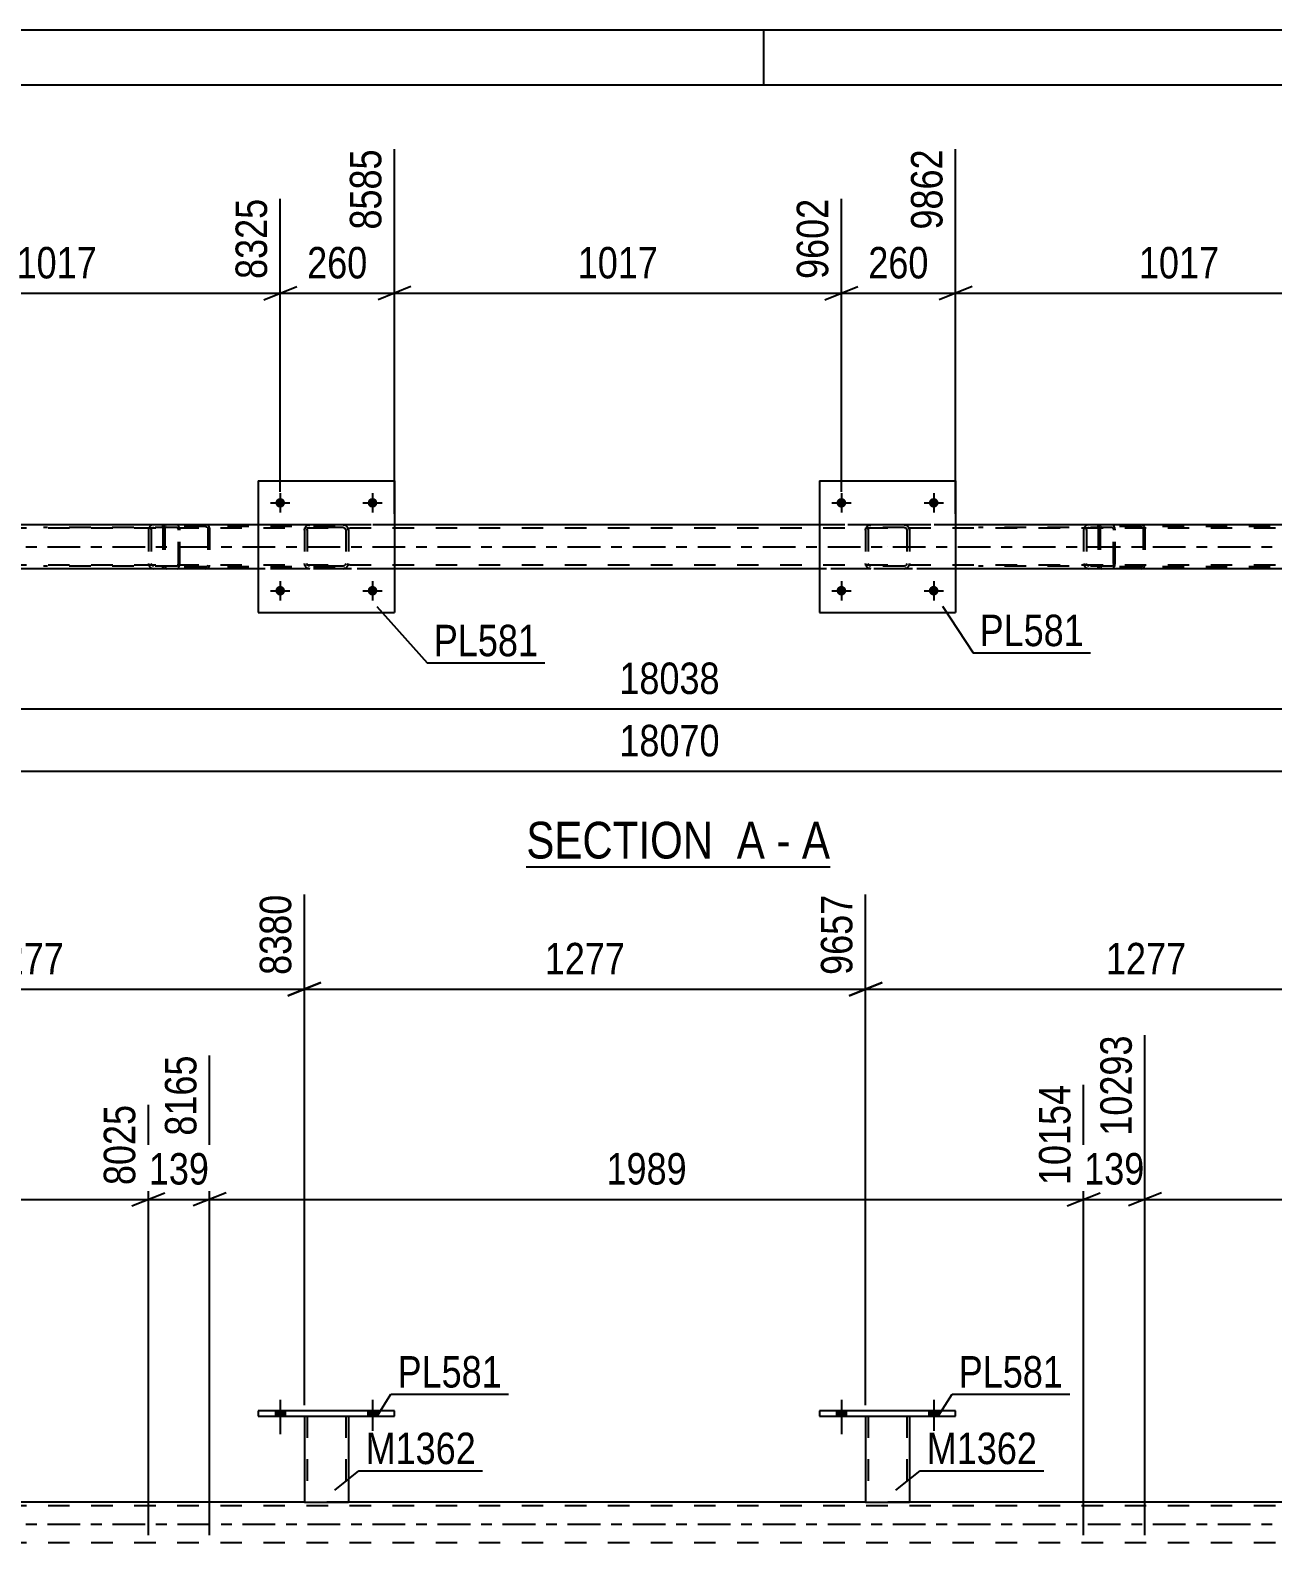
# Model space of a CAD drawing. Header units: millimetres. Extents: x 0 to 841, y 0 to 594.
# Drawn here: x 354.2 to 467.3, y 456.3 to 594 of the extents above; entities that cross this region are included whole.
import ezdxf

# ---------------------------------------------------------------- set-up
doc = ezdxf.new("R2010")
doc.units = ezdxf.units.MM
doc.linetypes.add('DXK_LINE_DOT2', pattern=[3.9198, 1.9599, -1.9599])
doc.linetypes.add('DXK_LINE_DOT3', pattern=[5.9187, 2.979, -0.9799, 0.9799, -0.9799])
doc.styles.add('Arial Narrow', font='ARIALN.TTF', dxfattribs={"height": 0.2})

# ---------------------------------------------------------------- blocks, each defined once
blk = doc.blocks.new('Unknown-814748613-1133')
at = {"color": 5, "linetype": 'Continuous'}
for p, q in [((841, 594), (0, 594)), ((421, 589), (421, 594)), ((836, 589), (5, 589))]:
    blk.add_line(p, q, dxfattribs=at)
blk = doc.blocks.new('Unknown-814748613-11 - 4824')
at = {"color": 6, "linetype": 'Continuous'}
blk.add_line((399.39, 517.82), (427.04, 517.82), dxfattribs=at)
at = {"color": 0, "linetype": 'Continuous'}
for points in [[(417.5, 518.57), (417.5, 522.07), (399.39, 522.07), (399.39, 518.57)], [(421.11, 518.57), (421.11, 522.07), (418.55, 522.07), (418.55, 518.57)], [(423.43, 518.57), (423.43, 522.07), (422.16, 522.07), (422.16, 518.57)], [(427.04, 518.57), (427.04, 522.07), (424.48, 522.07), (424.48, 518.57)]]:
    blk.add_wipeout(points, dxfattribs=at)
at = {"color": 7, "linetype": 'Continuous', "style": 'Arial Narrow'}
for s, p in [('SECTION ', (399.39, 518.57)), ('A', (418.55, 518.57)), ('A', (424.48, 518.57)), ('-', (422.16, 518.57))]:
    blk.add_text(s, height=3.34, dxfattribs=at).set_placement(p)
blk = doc.blocks.new('Part-814748613-4901 - 4824')
at = {"color": 7, "linetype": 'DXK_LINE_DOT2'}
for p, q in [((430.27, 548.48), (430.3, 548.67)), ((430.3, 548.67), (430.27, 548.48)), ((430.27, 548.48), (430.27, 545.44)), ((430.51, 548.48), (430.53, 548.57)), ((430.51, 548.48), (430.51, 545.44)), ((430.53, 548.57), (430.58, 548.65)), ((430.56, 548.93), (430.75, 548.96)), ((430.75, 548.96), (430.56, 548.93)), ((430.58, 548.65), (430.65, 548.7)), ((430.65, 548.7), (430.75, 548.72)), ((433.79, 548.96), (430.75, 548.96)), ((433.79, 548.72), (430.75, 548.72)), ((433.79, 548.96), (433.97, 548.93)), ((433.97, 548.93), (433.79, 548.96)), ((433.79, 548.72), (433.88, 548.7)), ((433.88, 548.7), (433.96, 548.65)), ((433.96, 548.65), (434.01, 548.57)), ((434.01, 548.57), (434.03, 548.48)), ((434.03, 548.48), (434.03, 545.44)), ((434.23, 548.67), (434.27, 548.48)), ((434.27, 548.48), (434.23, 548.67)), ((434.27, 548.48), (434.27, 545.44)), ((430.3, 545.26), (430.27, 545.44)), ((430.27, 545.44), (430.3, 545.26)), ((430.53, 545.35), (430.51, 545.44)), ((430.58, 545.27), (430.53, 545.35)), ((430.75, 544.96), (430.56, 545)), ((430.56, 545), (430.75, 544.96)), ((430.65, 545.22), (430.58, 545.27)), ((430.75, 545.2), (430.65, 545.22)), ((433.79, 545.2), (430.75, 545.2)), ((433.79, 544.96), (430.75, 544.96)), ((433.88, 545.22), (433.79, 545.2)), ((433.97, 545), (433.79, 544.96)), ((433.79, 544.96), (433.97, 545)), ((433.96, 545.27), (433.88, 545.22)), ((434.01, 545.35), (433.96, 545.27)), ((434.03, 545.44), (434.01, 545.35)), ((434.27, 545.44), (434.23, 545.26)), ((434.23, 545.26), (434.27, 545.44))]:
    blk.add_line(p, q, dxfattribs=at)
at = {"color": 7, "linetype": 'DXK_LINE_DOT3'}
blk.add_line((432.27, 546.96), (432.27, 546.96), dxfattribs=at)
at = {"color": 7, "linetype": 'DXK_LINE_DOT2'}
for centre, start, end in [((430.75, 548.48), 112.5, 157.5), ((430.75, 548.48), 112.5, 157.5), ((433.79, 548.48), 22.5, 67.5), ((433.79, 548.48), 22.5, 67.5), ((430.75, 545.44), 202.5, 247.5), ((430.75, 545.44), 202.5, 247.5), ((433.79, 545.44), 292.5, 337.5), ((433.79, 545.44), 292.5, 337.5)]:
    blk.add_arc(centre, 0.48, start, end, dxfattribs=at)
blk = doc.blocks.new('Part-814748613-4900 - 4824')
at = {"color": 2, "linetype": 'Continuous'}
for p, q in [((426.07, 552.96), (426.07, 540.96)), ((426.07, 552.96), (438.47, 552.96)), ((438.47, 552.96), (438.47, 540.96)), ((426.07, 540.96), (438.47, 540.96))]:
    blk.add_line(p, q, dxfattribs=at)
blk = doc.blocks.new('Part-814748613-4894 - 4824')
at = {"color": 2, "linetype": 'Continuous'}
for p, q in [((374.99, 552.96), (374.99, 540.96)), ((374.99, 552.96), (387.39, 552.96)), ((387.39, 552.96), (387.39, 540.96)), ((374.99, 540.96), (387.39, 540.96))]:
    blk.add_line(p, q, dxfattribs=at)
blk = doc.blocks.new('Bolt-814748613-4838 - 4824')
at = {"linetype": 'Continuous'}
for points in [[(377.43, 550.96, -1), (376.55, 550.96, -1)], [(385.83, 550.96, -1), (384.95, 550.96, -1)]]:
    blk.add_hatch(color=1, dxfattribs=at).paths.add_polyline_path(points)
at = {"color": 1, "linetype": 'Continuous'}
for p, q in [((376.99, 551.84), (376.99, 550.08)), ((385.39, 551.84), (385.39, 550.08)), ((376.11, 550.96), (377.87, 550.96)), ((384.51, 550.96), (386.27, 550.96))]:
    blk.add_line(p, q, dxfattribs=at)
blk = doc.blocks.new('Bolt-814748613-4839 - 4824')
at = {"linetype": 'Continuous'}
for points in [[(377.43, 542.96, -1), (376.55, 542.96, -1)], [(385.83, 542.96, -1), (384.95, 542.96, -1)]]:
    blk.add_hatch(color=1, dxfattribs=at).paths.add_polyline_path(points)
at = {"color": 1, "linetype": 'Continuous'}
for p, q in [((376.11, 542.96), (377.87, 542.96)), ((376.99, 543.84), (376.99, 542.08)), ((384.51, 542.96), (386.27, 542.96)), ((385.39, 543.84), (385.39, 542.08))]:
    blk.add_line(p, q, dxfattribs=at)
blk = doc.blocks.new('Bolt-814748613-4840 - 4824')
at = {"linetype": 'Continuous'}
for points in [[(428.51, 550.96, -1), (427.63, 550.96, -1)], [(436.91, 550.96, -1), (436.03, 550.96, -1)]]:
    blk.add_hatch(color=1, dxfattribs=at).paths.add_polyline_path(points)
at = {"color": 1, "linetype": 'Continuous'}
for p, q in [((428.07, 551.84), (428.07, 550.08)), ((436.47, 551.84), (436.47, 550.08)), ((427.19, 550.96), (428.95, 550.96)), ((435.59, 550.96), (437.35, 550.96))]:
    blk.add_line(p, q, dxfattribs=at)
blk = doc.blocks.new('Part-814748613-4962 - 4824')
at = {"color": 7, "linetype": 'DXK_LINE_DOT2'}
for p, q in [((452.72, 548.96), (440.56, 548.96)), ((452.72, 548.72), (440.56, 548.72)), ((450.14, 548.57), (450.12, 548.48)), ((450.12, 548.48), (450.12, 545.44)), ((450.16, 548.67), (450.14, 548.57)), ((450.37, 548.48), (450.39, 548.57)), ((450.37, 548.48), (450.37, 545.44)), ((450.39, 548.57), (450.45, 548.65)), ((450.63, 548.96), (450.43, 548.93)), ((450.45, 548.65), (450.53, 548.7)), ((450.53, 548.7), (450.63, 548.72)), ((451.44, 548.72), (451.44, 548.96)), ((452.82, 548.93), (452.72, 548.96)), ((452.72, 548.72), (452.77, 548.7)), ((452.77, 548.7), (452.81, 548.65)), ((452.81, 548.65), (452.84, 548.57)), ((452.91, 548.82), (452.82, 548.93)), ((452.84, 548.57), (452.85, 548.48)), ((452.85, 545.44), (452.85, 548.48)), ((452.97, 548.67), (452.91, 548.82)), ((452.99, 548.48), (452.97, 548.67)), ((452.99, 545.44), (452.99, 548.48)), ((452.72, 545.2), (440.56, 545.2)), ((452.72, 544.96), (440.56, 544.96)), ((450.12, 545.44), (450.14, 545.36)), ((450.14, 545.36), (450.16, 545.26)), ((450.39, 545.35), (450.37, 545.44)), ((450.45, 545.27), (450.39, 545.35)), ((450.43, 545), (450.63, 544.96)), ((450.53, 545.22), (450.45, 545.27)), ((450.63, 545.2), (450.53, 545.22)), ((451.44, 544.96), (451.44, 545.2)), ((452.77, 545.22), (452.72, 545.2)), ((452.72, 544.96), (452.82, 545)), ((452.81, 545.27), (452.77, 545.22)), ((452.84, 545.35), (452.81, 545.27)), ((452.82, 545), (452.91, 545.1)), ((452.85, 545.44), (452.84, 545.35)), ((452.91, 545.1), (452.97, 545.26)), ((452.97, 545.26), (452.99, 545.44))]:
    blk.add_line(p, q, dxfattribs=at)
for centre, start, end in [((450.61, 548.47), 111.1941, 156.1506), ((450.61, 545.46), 203.8494, 248.8059)]:
    blk.add_arc(centre, 0.492, start, end, dxfattribs=at)
blk = doc.blocks.new('Bolt-814748613-4841 - 4824')
at = {"linetype": 'Continuous'}
for points in [[(428.51, 542.96, -1), (427.63, 542.96, -1)], [(436.91, 542.96, -1), (436.03, 542.96, -1)]]:
    blk.add_hatch(color=1, dxfattribs=at).paths.add_polyline_path(points)
at = {"color": 1, "linetype": 'Continuous'}
for p, q in [((427.19, 542.96), (428.95, 542.96)), ((428.07, 543.84), (428.07, 542.08)), ((435.59, 542.96), (437.35, 542.96)), ((436.47, 543.84), (436.47, 542.08))]:
    blk.add_line(p, q, dxfattribs=at)
blk = doc.blocks.new('Part-814748613-4974 - 4824')
at = {"color": 7, "linetype": 'DXK_LINE_DOT2'}
for p, q in [((451.47, 548.76), (451.44, 548.64)), ((451.44, 548.64), (451.44, 545.28)), ((451.61, 548.64), (451.62, 548.7)), ((451.61, 548.64), (451.61, 545.28)), ((451.62, 548.7), (451.66, 548.76)), ((451.78, 548.96), (451.65, 548.94)), ((451.66, 548.76), (451.72, 548.79)), ((451.72, 548.79), (451.78, 548.8)), ((467.11, 548.96), (451.78, 548.96)), ((467.11, 548.8), (451.78, 548.8)), ((455.49, 548.94), (455.36, 548.96)), ((455.36, 548.8), (455.42, 548.79)), ((455.42, 548.79), (455.45, 548.78)), ((455.45, 548.78), (455.48, 548.76)), ((455.48, 548.76), (455.51, 548.7)), ((455.51, 548.7), (455.53, 548.64)), ((455.53, 548.64), (455.53, 545.28)), ((455.7, 548.64), (455.67, 548.76)), ((455.7, 548.64), (455.7, 545.28)), ((451.44, 545.28), (451.47, 545.16)), ((451.62, 545.22), (451.61, 545.28)), ((451.66, 545.17), (451.62, 545.22)), ((451.65, 544.99), (451.78, 544.96)), ((451.66, 545.17), (451.69, 545.15)), ((451.69, 545.15), (451.72, 545.13)), ((451.72, 545.13), (451.78, 545.12)), ((467.11, 545.12), (451.78, 545.12)), ((467.11, 544.96), (451.78, 544.96)), ((455.42, 545.13), (455.36, 545.12)), ((455.36, 544.96), (455.49, 544.99)), ((455.48, 545.17), (455.42, 545.13)), ((455.51, 545.22), (455.48, 545.17)), ((455.53, 545.28), (455.51, 545.22)), ((455.67, 545.16), (455.7, 545.28))]:
    blk.add_line(p, q, dxfattribs=at)
for centre, start, end in [((451.77, 548.63), 110.7583, 155.68), ((455.37, 548.63), 24.32, 69.2417), ((451.77, 545.3), 204.32, 249.2417), ((455.37, 545.3), 290.7583, 335.68)]:
    blk.add_arc(centre, 0.331, start, end, dxfattribs=at)
blk = doc.blocks.new('Part-814748613-4895 - 4824')
at = {"color": 7, "linetype": 'DXK_LINE_DOT2'}
for p, q in [((379.19, 548.48), (379.22, 548.67)), ((379.22, 548.67), (379.19, 548.48)), ((379.19, 548.48), (379.19, 545.44)), ((379.43, 548.48), (379.44, 548.57)), ((379.43, 548.48), (379.43, 545.44)), ((379.44, 548.57), (379.5, 548.65)), ((379.48, 548.93), (379.67, 548.96)), ((379.67, 548.96), (379.48, 548.93)), ((379.5, 548.65), (379.57, 548.7)), ((379.57, 548.7), (379.67, 548.72)), ((382.71, 548.96), (379.67, 548.96)), ((382.71, 548.72), (379.67, 548.72)), ((382.71, 548.96), (382.89, 548.93)), ((382.89, 548.93), (382.71, 548.96)), ((382.71, 548.72), (382.8, 548.7)), ((382.8, 548.7), (382.88, 548.65)), ((382.88, 548.65), (382.93, 548.57)), ((382.93, 548.57), (382.95, 548.48)), ((382.95, 548.48), (382.95, 545.44)), ((383.15, 548.67), (383.19, 548.48)), ((383.19, 548.48), (383.15, 548.67)), ((383.19, 548.48), (383.19, 545.44)), ((379.22, 545.26), (379.19, 545.44)), ((379.19, 545.44), (379.22, 545.26)), ((379.44, 545.35), (379.43, 545.44)), ((379.5, 545.27), (379.44, 545.35)), ((379.67, 544.96), (379.48, 545)), ((379.48, 545), (379.67, 544.96)), ((379.57, 545.22), (379.5, 545.27)), ((379.67, 545.2), (379.57, 545.22)), ((382.71, 545.2), (379.67, 545.2)), ((382.71, 544.96), (379.67, 544.96)), ((382.8, 545.22), (382.71, 545.2)), ((382.89, 545), (382.71, 544.96)), ((382.71, 544.96), (382.89, 545)), ((382.88, 545.27), (382.8, 545.22)), ((382.93, 545.35), (382.88, 545.27)), ((382.95, 545.44), (382.93, 545.35)), ((383.19, 545.44), (383.15, 545.26)), ((383.15, 545.26), (383.19, 545.44))]:
    blk.add_line(p, q, dxfattribs=at)
at = {"color": 7, "linetype": 'DXK_LINE_DOT3'}
blk.add_line((381.19, 546.96), (381.19, 546.96), dxfattribs=at)
at = {"color": 7, "linetype": 'DXK_LINE_DOT2'}
for centre, start, end in [((379.67, 548.48), 112.5, 157.5), ((379.67, 548.48), 112.5, 157.5), ((382.71, 548.48), 22.5, 67.5), ((382.71, 548.48), 22.5, 67.5), ((379.67, 545.44), 202.5, 247.5), ((379.67, 545.44), 202.5, 247.5), ((382.71, 545.44), 292.5, 337.5), ((382.71, 545.44), 292.5, 337.5)]:
    blk.add_arc(centre, 0.48, start, end, dxfattribs=at)
blk = doc.blocks.new('Part-814748613-4939 - 4824')
at = {"color": 7, "linetype": 'DXK_LINE_DOT2'}
for p, q in [((366.33, 548.76), (366.31, 548.64)), ((366.31, 548.64), (366.31, 545.28)), ((366.48, 548.64), (366.49, 548.7)), ((366.48, 548.64), (366.48, 545.28)), ((366.49, 548.7), (366.53, 548.76)), ((366.65, 548.96), (366.52, 548.94)), ((366.53, 548.76), (366.58, 548.79)), ((366.58, 548.79), (366.65, 548.8)), ((381.98, 548.96), (366.65, 548.96)), ((381.98, 548.8), (366.65, 548.8)), ((370.35, 548.94), (370.22, 548.96)), ((370.22, 548.8), (370.29, 548.79)), ((370.29, 548.79), (370.31, 548.78)), ((370.31, 548.78), (370.34, 548.76)), ((370.34, 548.76), (370.38, 548.7)), ((370.38, 548.7), (370.39, 548.64)), ((370.39, 548.64), (370.39, 545.28)), ((370.56, 548.64), (370.54, 548.76)), ((370.56, 548.64), (370.56, 545.28)), ((366.31, 545.28), (366.33, 545.16)), ((366.49, 545.22), (366.48, 545.28)), ((366.53, 545.17), (366.49, 545.22)), ((366.52, 544.99), (366.65, 544.96)), ((366.53, 545.17), (366.56, 545.15)), ((366.56, 545.15), (366.58, 545.13)), ((366.58, 545.13), (366.65, 545.12)), ((381.98, 545.12), (366.65, 545.12)), ((381.98, 544.96), (366.65, 544.96)), ((370.29, 545.13), (370.22, 545.12)), ((370.22, 544.96), (370.35, 544.99)), ((370.34, 545.17), (370.29, 545.13)), ((370.38, 545.22), (370.34, 545.17)), ((370.39, 545.28), (370.38, 545.22)), ((370.54, 545.16), (370.56, 545.28))]:
    blk.add_line(p, q, dxfattribs=at)
for centre, start, end in [((366.63, 548.63), 110.7583, 155.68), ((370.24, 548.63), 24.32, 69.2417), ((366.63, 545.3), 204.32, 249.2417), ((370.24, 545.3), 290.7583, 335.68)]:
    blk.add_arc(centre, 0.331, start, end, dxfattribs=at)
blk = doc.blocks.new('Part-814748613-4940 - 4824')
at = {"color": 7, "linetype": 'DXK_LINE_DOT2'}
for p, q in [((367.58, 548.96), (355.43, 548.96)), ((367.58, 548.72), (355.43, 548.72)), ((365.01, 548.57), (364.99, 548.48)), ((364.99, 548.48), (364.99, 545.44)), ((365.03, 548.67), (365.01, 548.57)), ((365.24, 548.48), (365.26, 548.57)), ((365.24, 548.48), (365.24, 545.44)), ((365.26, 548.57), (365.31, 548.65)), ((365.49, 548.96), (365.3, 548.93)), ((365.31, 548.65), (365.39, 548.7)), ((365.39, 548.7), (365.49, 548.72)), ((366.31, 548.72), (366.31, 548.96)), ((367.69, 548.93), (367.58, 548.96)), ((367.58, 548.72), (367.63, 548.7)), ((367.63, 548.7), (367.68, 548.65)), ((367.68, 548.65), (367.71, 548.57)), ((367.77, 548.82), (367.69, 548.93)), ((367.71, 548.57), (367.72, 548.48)), ((367.72, 545.44), (367.72, 548.48)), ((367.83, 548.67), (367.77, 548.82)), ((367.85, 548.48), (367.83, 548.67)), ((367.85, 545.44), (367.85, 548.48)), ((367.58, 545.2), (355.43, 545.2)), ((367.58, 544.96), (355.43, 544.96)), ((364.99, 545.44), (365.01, 545.36)), ((365.01, 545.36), (365.03, 545.26)), ((365.26, 545.35), (365.24, 545.44)), ((365.31, 545.27), (365.26, 545.35)), ((365.3, 545), (365.49, 544.96)), ((365.39, 545.22), (365.31, 545.27)), ((365.49, 545.2), (365.39, 545.22)), ((366.31, 544.96), (366.31, 545.2)), ((367.63, 545.22), (367.58, 545.2)), ((367.58, 544.96), (367.69, 545)), ((367.68, 545.27), (367.63, 545.22)), ((367.71, 545.35), (367.68, 545.27)), ((367.69, 545), (367.77, 545.1)), ((367.72, 545.44), (367.71, 545.35)), ((367.77, 545.1), (367.83, 545.26)), ((367.83, 545.26), (367.85, 545.44))]:
    blk.add_line(p, q, dxfattribs=at)
for centre, start, end in [((365.48, 548.47), 111.1941, 156.1506), ((365.48, 545.46), 203.8494, 248.8059)]:
    blk.add_arc(centre, 0.492, start, end, dxfattribs=at)
blk = doc.blocks.new('Part-814748613-5024 - 4824')
at = {"color": 7, "linetype": 'DXK_LINE_DOT2'}
for p, q in [((765.48, 548.64), (101.3, 548.64)), ((765.48, 548.96), (119.58, 548.96)), ((387.39, 548.96), (374.99, 548.96)), ((438.47, 548.96), (426.07, 548.96)), ((765.48, 545.28), (101.3, 545.28)), ((762.25, 544.96), (101.3, 544.96)), ((387.39, 544.96), (374.99, 544.96)), ((438.47, 544.96), (426.07, 544.96))]:
    blk.add_line(p, q, dxfattribs=at)
at = {"color": 2, "linetype": 'Continuous'}
for p, q in [((374.99, 548.96), (336.31, 548.96)), ((426.07, 548.96), (387.39, 548.96)), ((477.15, 548.96), (438.47, 548.96)), ((374.99, 544.96), (336.31, 544.96)), ((426.07, 544.96), (387.39, 544.96)), ((477.15, 544.96), (438.47, 544.96))]:
    blk.add_line(p, q, dxfattribs=at)
at = {"color": 7, "linetype": 'DXK_LINE_DOT3'}
blk.add_line((101.3, 546.96), (765.48, 546.96), dxfattribs=at)
blk = doc.blocks.new('Bolt-814748613-3015 - 3007')
at = {"linetype": 'Continuous'}
for points in [[(376.55, 467.78), (377.43, 467.78), (377.43, 468.26), (376.55, 468.26)], [(384.95, 467.78), (385.83, 467.78), (385.83, 468.26), (384.95, 468.26)]]:
    blk.add_hatch(color=1, dxfattribs=at).paths.add_polyline_path(points)
at = {"color": 1, "linetype": 'Continuous'}
for p, q in [((376.99, 469.26), (376.99, 466.14)), ((385.39, 469.26), (385.39, 466.14)), ((376.55, 468.26), (376.55, 467.78)), ((377.43, 468.26), (377.43, 467.78)), ((384.95, 468.26), (384.95, 467.78)), ((385.83, 468.26), (385.83, 467.78))]:
    blk.add_line(p, q, dxfattribs=at)
blk = doc.blocks.new('Part-814748613-3137 - 3007')
at = {"color": 2, "linetype": 'Continuous'}
for p, q in [((379.19, 467.78), (379.19, 459.94)), ((383.19, 467.78), (383.19, 459.94)), ((379.19, 459.94), (383.19, 459.94))]:
    blk.add_line(p, q, dxfattribs=at)
at = {"color": 7, "linetype": 'DXK_LINE_DOT2'}
for p, q in [((379.19, 467.78), (383.19, 467.78)), ((379.19, 467.78), (379.19, 467.78)), ((379.19, 467.78), (379.19, 467.78)), ((379.43, 467.78), (379.43, 459.94)), ((382.95, 467.78), (382.95, 459.94)), ((383.19, 467.78), (383.19, 467.78)), ((383.19, 467.78), (383.19, 467.78)), ((382.89, 459.94), (382.93, 459.94)), ((382.89, 459.94), (382.93, 459.94)), ((382.93, 459.94), (382.95, 459.94)), ((382.93, 459.94), (382.95, 459.94))]:
    blk.add_line(p, q, dxfattribs=at)
blk = doc.blocks.new('Part-814748613-3132 - 3007')
at = {"color": 2, "linetype": 'Continuous'}
for p, q in [((426.07, 468.26), (426.07, 467.78)), ((438.47, 468.26), (426.07, 468.26)), ((426.07, 467.78), (438.47, 467.78)), ((438.47, 467.78), (438.47, 468.26))]:
    blk.add_line(p, q, dxfattribs=at)
blk = doc.blocks.new('Part-814748613-3105 - 3007')
at = {"color": 2, "linetype": 'Continuous'}
for p, q in [((430.27, 467.78), (430.27, 459.94)), ((434.27, 467.78), (434.27, 459.94)), ((430.27, 459.94), (434.27, 459.94))]:
    blk.add_line(p, q, dxfattribs=at)
at = {"color": 7, "linetype": 'DXK_LINE_DOT2'}
for p, q in [((430.27, 467.78), (434.27, 467.78)), ((430.27, 467.78), (430.27, 467.78)), ((430.27, 467.78), (430.27, 467.78)), ((430.51, 467.78), (430.51, 459.94)), ((434.03, 467.78), (434.03, 459.94)), ((434.27, 467.78), (434.27, 467.78)), ((434.27, 467.78), (434.27, 467.78)), ((433.97, 459.94), (434.01, 459.94)), ((433.97, 459.94), (434.01, 459.94)), ((434.01, 459.94), (434.03, 459.94)), ((434.01, 459.94), (434.03, 459.94))]:
    blk.add_line(p, q, dxfattribs=at)
blk = doc.blocks.new('Part-814748613-3142 - 3007')
at = {"color": 2, "linetype": 'Continuous'}
for p, q in [((374.99, 468.26), (374.99, 467.78)), ((387.39, 468.26), (374.99, 468.26)), ((374.99, 467.78), (387.39, 467.78)), ((387.39, 467.78), (387.39, 468.26))]:
    blk.add_line(p, q, dxfattribs=at)
blk = doc.blocks.new('Bolt-814748613-3221 - 3007')
at = {"linetype": 'Continuous'}
for points in [[(427.63, 467.78), (428.51, 467.78), (428.51, 468.26), (427.63, 468.26)], [(436.03, 467.78), (436.91, 467.78), (436.91, 468.26), (436.03, 468.26)]]:
    blk.add_hatch(color=1, dxfattribs=at).paths.add_polyline_path(points)
at = {"color": 1, "linetype": 'Continuous'}
for p, q in [((428.07, 469.26), (428.07, 466.14)), ((436.47, 469.26), (436.47, 466.14)), ((427.63, 468.26), (427.63, 467.78)), ((428.51, 468.26), (428.51, 467.78)), ((436.03, 468.26), (436.03, 467.78)), ((436.91, 468.26), (436.91, 467.78))]:
    blk.add_line(p, q, dxfattribs=at)
blk = doc.blocks.new('Bolt-814748613-3222 - 3007')
at = {"linetype": 'Continuous'}
for points in [[(427.63, 467.78), (428.51, 467.78), (428.51, 468.26), (427.63, 468.26)], [(436.03, 467.78), (436.91, 467.78), (436.91, 468.26), (436.03, 468.26)]]:
    blk.add_hatch(color=1, dxfattribs=at).paths.add_polyline_path(points)
at = {"color": 1, "linetype": 'Continuous'}
for p, q in [((428.07, 469.26), (428.07, 466.14)), ((436.47, 469.26), (436.47, 466.14)), ((427.63, 468.26), (427.63, 467.78)), ((428.51, 468.26), (428.51, 467.78)), ((436.03, 468.26), (436.03, 467.78)), ((436.91, 468.26), (436.91, 467.78))]:
    blk.add_line(p, q, dxfattribs=at)
blk = doc.blocks.new('Bolt-814748613-3223 - 3007')
at = {"linetype": 'Continuous'}
for points in [[(376.55, 467.78), (377.43, 467.78), (377.43, 468.26), (376.55, 468.26)], [(384.95, 467.78), (385.83, 467.78), (385.83, 468.26), (384.95, 468.26)]]:
    blk.add_hatch(color=1, dxfattribs=at).paths.add_polyline_path(points)
at = {"color": 1, "linetype": 'Continuous'}
for p, q in [((376.99, 469.26), (376.99, 466.14)), ((385.39, 469.26), (385.39, 466.14)), ((376.55, 468.26), (376.55, 467.78)), ((377.43, 468.26), (377.43, 467.78)), ((384.95, 468.26), (384.95, 467.78)), ((385.83, 468.26), (385.83, 467.78))]:
    blk.add_line(p, q, dxfattribs=at)
blk = doc.blocks.new('Part-814748613-3316 - 3007')
at = {"color": 7, "linetype": 'DXK_LINE_DOT2'}
for p, q in [((765.48, 459.62), (101.3, 459.62)), ((383.19, 459.94), (379.19, 459.94)), ((434.27, 459.94), (430.27, 459.94)), ((765.48, 456.26), (101.3, 456.26))]:
    blk.add_line(p, q, dxfattribs=at)
at = {"color": 2, "linetype": 'Continuous'}
for p, q in [((379.19, 459.94), (332.11, 459.94)), ((430.27, 459.94), (383.19, 459.94)), ((481.35, 459.94), (434.27, 459.94))]:
    blk.add_line(p, q, dxfattribs=at)
at = {"color": 7, "linetype": 'DXK_LINE_DOT3'}
blk.add_line((101.3, 457.94), (765.48, 457.94), dxfattribs=at)
blk = doc.blocks.new('StraightDimension-814748613-5067 - 4824')
at = {"color": 7, "linetype": 'Continuous'}
blk.add_line((58.74, 526.53), (766.12, 526.53), dxfattribs=at)
at = {"color": 0}
blk.add_wipeout([(417.6, 527.28), (417.6, 531.48), (407.26, 531.48), (407.26, 527.28)], dxfattribs=at)
at = {"color": 3, "style": 'Arial Narrow'}
blk.add_text('18070', height=2.863, dxfattribs=at).set_placement((407.86, 527.88))
blk = doc.blocks.new('StraightDimension-814748613-5088 - 4824')
at = {"color": 7, "linetype": 'Continuous'}
blk.add_line((59.38, 532.2), (765.48, 532.2), dxfattribs=at)
at = {"color": 0}
blk.add_wipeout([(417.6, 532.95), (417.6, 537.15), (407.26, 537.15), (407.26, 532.95)], dxfattribs=at)
at = {"color": 3, "style": 'Arial Narrow'}
blk.add_text('18038', height=2.863, dxfattribs=at).set_placement((407.86, 533.55))
blk = doc.blocks.new('StraightDimension-814748613-5341 - 4824')
at = {"color": 7, "linetype": 'Continuous'}
for p, q in [((438.47, 549.96), (438.47, 583.16)), ((479.15, 551.96), (479.15, 580.49)), ((439.97, 570.65), (436.97, 569.45)), ((477.65, 569.45), (480.65, 570.65)), ((438.47, 570.05), (479.15, 570.05))]:
    blk.add_line(p, q, dxfattribs=at)
at = {"color": 0}
blk.add_wipeout([(463.06, 570.8), (463.06, 575), (454.55, 575), (454.55, 570.8)], dxfattribs=at)
at = {"color": 3, "style": 'Arial Narrow'}
blk.add_text('1017', height=2.863, dxfattribs=at).set_placement((455.15, 571.4))
at = {"color": 0, "linetype": 'Continuous'}
blk.add_wipeout([(478.55, 581.09), (474.35, 581.09), (474.35, 570.75), (478.55, 570.75)], dxfattribs=at)
at = {"color": 3, "linetype": 'Continuous', "style": 'Arial Narrow'}
blk.add_text('10879', height=2.863, rotation=90.0002, dxfattribs=at).set_placement((477.95, 571.35))
blk = doc.blocks.new('StraightDimension-814748613-5359 - 4824')
at = {"color": 7, "linetype": 'Continuous'}
for p, q in [((438.47, 549.96), (438.47, 583.16)), ((428.07, 551.96), (428.07, 578.66)), ((426.57, 569.45), (429.57, 570.65)), ((439.97, 570.65), (436.97, 569.45)), ((428.07, 570.05), (438.47, 570.05))]:
    blk.add_line(p, q, dxfattribs=at)
at = {"color": 0}
blk.add_wipeout([(436.61, 570.8), (436.61, 575), (429.92, 575), (429.92, 570.8)], dxfattribs=at)
at = {"color": 3, "style": 'Arial Narrow'}
blk.add_text('260', height=2.863, dxfattribs=at).set_placement((430.52, 571.4))
at = {"color": 0, "linetype": 'Continuous'}
blk.add_wipeout([(437.87, 583.76), (433.67, 583.76), (433.67, 575.25), (437.87, 575.25)], dxfattribs=at)
at = {"color": 3, "linetype": 'Continuous', "style": 'Arial Narrow'}
blk.add_text('9862', height=2.863, rotation=90.0002, dxfattribs=at).set_placement((437.27, 575.85))
blk = doc.blocks.new('StraightDimension-814748613-5377 - 4824')
at = {"color": 7, "linetype": 'Continuous'}
for p, q in [((387.39, 549.96), (387.39, 583.16)), ((428.07, 551.96), (428.07, 578.66)), ((388.89, 570.65), (385.89, 569.45)), ((426.57, 569.45), (429.57, 570.65)), ((387.39, 570.05), (428.07, 570.05))]:
    blk.add_line(p, q, dxfattribs=at)
at = {"color": 0}
blk.add_wipeout([(411.98, 570.8), (411.98, 575), (403.47, 575), (403.47, 570.8)], dxfattribs=at)
at = {"color": 3, "style": 'Arial Narrow'}
blk.add_text('1017', height=2.863, dxfattribs=at).set_placement((404.07, 571.4))
at = {"color": 0, "linetype": 'Continuous'}
blk.add_wipeout([(427.47, 579.26), (423.27, 579.26), (423.27, 570.75), (427.47, 570.75)], dxfattribs=at)
at = {"color": 3, "linetype": 'Continuous', "style": 'Arial Narrow'}
blk.add_text('9602', height=2.863, rotation=90.0002, dxfattribs=at).set_placement((426.87, 571.35))
blk = doc.blocks.new('StraightDimension-814748613-5395 - 4824')
at = {"color": 7, "linetype": 'Continuous'}
for p, q in [((387.39, 549.96), (387.39, 583.16)), ((376.99, 551.96), (376.99, 578.66)), ((375.49, 569.45), (378.49, 570.65)), ((388.89, 570.65), (385.89, 569.45)), ((376.99, 570.05), (387.39, 570.05))]:
    blk.add_line(p, q, dxfattribs=at)
at = {"color": 0}
blk.add_wipeout([(385.53, 570.8), (385.53, 575), (378.84, 575), (378.84, 570.8)], dxfattribs=at)
at = {"color": 3, "style": 'Arial Narrow'}
blk.add_text('260', height=2.863, dxfattribs=at).set_placement((379.44, 571.4))
at = {"color": 0, "linetype": 'Continuous'}
blk.add_wipeout([(386.79, 583.76), (382.59, 583.76), (382.59, 575.25), (386.79, 575.25)], dxfattribs=at)
at = {"color": 3, "linetype": 'Continuous', "style": 'Arial Narrow'}
blk.add_text('8585', height=2.863, rotation=90.0002, dxfattribs=at).set_placement((386.19, 575.85))
blk = doc.blocks.new('StraightDimension-814748613-5413 - 4824')
at = {"color": 7, "linetype": 'Continuous'}
for p, q in [((336.31, 549.96), (336.31, 583.16)), ((376.99, 551.96), (376.99, 578.66)), ((337.81, 570.65), (334.81, 569.45)), ((375.49, 569.45), (378.49, 570.65)), ((336.31, 570.05), (376.99, 570.05))]:
    blk.add_line(p, q, dxfattribs=at)
at = {"color": 0}
blk.add_wipeout([(360.9, 570.8), (360.9, 575), (352.39, 575), (352.39, 570.8)], dxfattribs=at)
at = {"color": 3, "style": 'Arial Narrow'}
blk.add_text('1017', height=2.863, dxfattribs=at).set_placement((352.99, 571.4))
at = {"color": 0, "linetype": 'Continuous'}
blk.add_wipeout([(376.39, 579.26), (372.19, 579.26), (372.19, 570.75), (376.39, 570.75)], dxfattribs=at)
at = {"color": 3, "linetype": 'Continuous', "style": 'Arial Narrow'}
blk.add_text('8325', height=2.863, rotation=90.0002, dxfattribs=at).set_placement((375.79, 571.35))
blk = doc.blocks.new('StraightDimension-814748613-4410 - 3007')
at = {"color": 7, "linetype": 'Continuous'}
for p, q in [((379.19, 468.78), (379.19, 515.28)), ((430.27, 468.78), (430.27, 515.28)), ((380.69, 507.27), (377.69, 506.07)), ((428.77, 506.07), (431.77, 507.27)), ((379.19, 506.67), (430.27, 506.67))]:
    blk.add_line(p, q, dxfattribs=at)
at = {"color": 0}
blk.add_wipeout([(408.98, 507.42), (408.98, 511.62), (400.47, 511.62), (400.47, 507.42)], dxfattribs=at)
at = {"color": 3, "style": 'Arial Narrow'}
blk.add_text('1277', height=2.863, dxfattribs=at).set_placement((401.07, 508.02))
at = {"color": 0, "linetype": 'Continuous'}
blk.add_wipeout([(429.67, 515.88), (425.47, 515.88), (425.47, 507.37), (429.67, 507.37)], dxfattribs=at)
at = {"color": 3, "linetype": 'Continuous', "style": 'Arial Narrow'}
blk.add_text('9657', height=2.863, rotation=90.0002, dxfattribs=at).set_placement((429.07, 507.97))
blk = doc.blocks.new('StraightDimension-814748613-4081 - 3007')
at = {"color": 7, "linetype": 'Continuous'}
for p, q in [((285.43, 456.94), (285.43, 500.64)), ((364.99, 456.94), (364.99, 496.14)), ((286.93, 488.13), (283.93, 486.93)), ((363.49, 486.93), (366.49, 488.13)), ((285.43, 487.53), (364.99, 487.53))]:
    blk.add_line(p, q, dxfattribs=at)
at = {"color": 0}
blk.add_wipeout([(329.46, 488.28), (329.46, 492.48), (320.95, 492.48), (320.95, 488.28)], dxfattribs=at)
at = {"color": 3, "style": 'Arial Narrow'}
blk.add_text('1989', height=2.863, dxfattribs=at).set_placement((321.55, 488.88))
at = {"color": 0, "linetype": 'Continuous'}
blk.add_wipeout([(364.39, 496.74), (360.19, 496.74), (360.19, 488.23), (364.39, 488.23)], dxfattribs=at)
at = {"color": 3, "linetype": 'Continuous', "style": 'Arial Narrow'}
blk.add_text('8025', height=2.863, rotation=90.0002, dxfattribs=at).set_placement((363.79, 488.83))
blk = doc.blocks.new('StraightDimension-814748613-4400 - 3007')
at = {"color": 7, "linetype": 'Continuous'}
for p, q in [((328.11, 468.78), (328.11, 515.28)), ((379.19, 468.78), (379.19, 515.28)), ((329.61, 507.27), (326.61, 506.07)), ((377.69, 506.07), (380.69, 507.27)), ((328.11, 506.67), (379.19, 506.67))]:
    blk.add_line(p, q, dxfattribs=at)
at = {"color": 0}
blk.add_wipeout([(357.9, 507.42), (357.9, 511.62), (349.39, 511.62), (349.39, 507.42)], dxfattribs=at)
at = {"color": 3, "style": 'Arial Narrow'}
blk.add_text('1277', height=2.863, dxfattribs=at).set_placement((349.99, 508.02))
at = {"color": 0, "linetype": 'Continuous'}
blk.add_wipeout([(378.59, 515.88), (374.39, 515.88), (374.39, 507.37), (378.59, 507.37)], dxfattribs=at)
at = {"color": 3, "linetype": 'Continuous', "style": 'Arial Narrow'}
blk.add_text('8380', height=2.863, rotation=90.0002, dxfattribs=at).set_placement((377.99, 507.97))
blk = doc.blocks.new('StraightDimension-814748613-4124 - 3007')
at = {"color": 7, "linetype": 'Continuous'}
for p, q in [((370.56, 456.94), (370.56, 500.64)), ((450.12, 456.94), (450.12, 497.97)), ((372.06, 488.13), (369.06, 486.93)), ((448.62, 486.93), (451.62, 488.13)), ((370.56, 487.53), (450.12, 487.53))]:
    blk.add_line(p, q, dxfattribs=at)
at = {"color": 0}
blk.add_wipeout([(414.6, 488.28), (414.6, 492.48), (406.09, 492.48), (406.09, 488.28)], dxfattribs=at)
at = {"color": 3, "style": 'Arial Narrow'}
blk.add_text('1989', height=2.863, dxfattribs=at).set_placement((406.69, 488.88))
at = {"color": 0, "linetype": 'Continuous'}
blk.add_wipeout([(449.52, 498.57), (445.32, 498.57), (445.32, 488.23), (449.52, 488.23)], dxfattribs=at)
at = {"color": 3, "linetype": 'Continuous', "style": 'Arial Narrow'}
blk.add_text('10154', height=2.863, rotation=90.0002, dxfattribs=at).set_placement((448.92, 488.83))
blk = doc.blocks.new('StraightDimension-814748613-4420 - 3007')
at = {"color": 7, "linetype": 'Continuous'}
for p, q in [((481.35, 468.78), (481.35, 517.11)), ((430.27, 468.78), (430.27, 515.28)), ((431.77, 507.27), (428.77, 506.07)), ((479.85, 506.07), (482.85, 507.27)), ((430.27, 506.67), (481.35, 506.67))]:
    blk.add_line(p, q, dxfattribs=at)
at = {"color": 0}
blk.add_wipeout([(460.06, 507.42), (460.06, 511.62), (451.55, 511.62), (451.55, 507.42)], dxfattribs=at)
at = {"color": 3, "style": 'Arial Narrow'}
blk.add_text('1277', height=2.863, dxfattribs=at).set_placement((452.15, 508.02))
at = {"color": 0, "linetype": 'Continuous'}
blk.add_wipeout([(480.75, 517.71), (476.55, 517.71), (476.55, 507.37), (480.75, 507.37)], dxfattribs=at)
at = {"color": 3, "linetype": 'Continuous', "style": 'Arial Narrow'}
blk.add_text('10934', height=2.863, rotation=90.0002, dxfattribs=at).set_placement((480.15, 507.97))
blk = doc.blocks.new('StraightDimension-814748613-4100 - 3007')
at = {"color": 7, "linetype": 'Continuous'}
for p, q in [((370.56, 456.94), (370.56, 500.64)), ((364.99, 456.94), (364.99, 496.14)), ((363.49, 486.93), (366.49, 488.13)), ((372.06, 488.13), (369.06, 486.93)), ((364.99, 487.53), (370.56, 487.53))]:
    blk.add_line(p, q, dxfattribs=at)
at = {"color": 0}
blk.add_wipeout([(371.12, 488.28), (371.12, 492.48), (364.43, 492.48), (364.43, 488.28)], dxfattribs=at)
at = {"color": 3, "style": 'Arial Narrow'}
blk.add_text('139', height=2.863, dxfattribs=at).set_placement((365.03, 488.88))
at = {"color": 0, "linetype": 'Continuous'}
blk.add_wipeout([(369.96, 501.24), (365.76, 501.24), (365.76, 492.73), (369.96, 492.73)], dxfattribs=at)
at = {"color": 3, "linetype": 'Continuous', "style": 'Arial Narrow'}
blk.add_text('8165', height=2.863, rotation=90.0002, dxfattribs=at).set_placement((369.36, 493.33))
blk = doc.blocks.new('StraightDimension-814748613-4148 - 3007')
at = {"color": 7, "linetype": 'Continuous'}
for p, q in [((455.7, 456.94), (455.7, 502.47)), ((450.12, 456.94), (450.12, 497.97)), ((448.62, 486.93), (451.62, 488.13)), ((457.2, 488.13), (454.2, 486.93)), ((450.12, 487.53), (455.7, 487.53))]:
    blk.add_line(p, q, dxfattribs=at)
at = {"color": 0}
blk.add_wipeout([(456.25, 488.28), (456.25, 492.48), (449.57, 492.48), (449.57, 488.28)], dxfattribs=at)
at = {"color": 3, "style": 'Arial Narrow'}
blk.add_text('139', height=2.863, dxfattribs=at).set_placement((450.17, 488.88))
at = {"color": 0, "linetype": 'Continuous'}
blk.add_wipeout([(455.1, 503.07), (450.9, 503.07), (450.9, 492.73), (455.1, 492.73)], dxfattribs=at)
at = {"color": 3, "linetype": 'Continuous', "style": 'Arial Narrow'}
blk.add_text('10293', height=2.863, rotation=90.0002, dxfattribs=at).set_placement((454.5, 493.33))
blk = doc.blocks.new('StraightDimension-814748613-4167 - 3007')
at = {"color": 7, "linetype": 'Continuous'}
for p, q in [((455.7, 456.94), (455.7, 502.47)), ((535.26, 456.94), (535.26, 497.97)), ((457.2, 488.13), (454.2, 486.93)), ((533.76, 486.93), (536.76, 488.13)), ((455.7, 487.53), (535.26, 487.53))]:
    blk.add_line(p, q, dxfattribs=at)
at = {"color": 0}
blk.add_wipeout([(499.73, 488.28), (499.73, 492.48), (491.22, 492.48), (491.22, 488.28)], dxfattribs=at)
at = {"color": 3, "style": 'Arial Narrow'}
blk.add_text('1989', height=2.863, dxfattribs=at).set_placement((491.82, 488.88))
at = {"color": 0, "linetype": 'Continuous'}
blk.add_wipeout([(534.66, 498.57), (530.46, 498.57), (530.46, 488.23), (534.66, 488.23)], dxfattribs=at)
at = {"color": 3, "linetype": 'Continuous', "style": 'Arial Narrow'}
blk.add_text('12282', height=2.863, rotation=90.0002, dxfattribs=at).set_placement((534.06, 488.83))
blk = doc.blocks.new('Mark-814748613-4890 - 4824')
at = {"color": 0}
blk.add_wipeout([(400.47, 536.99), (400.47, 539.99), (390.97, 539.99), (390.97, 536.99)], dxfattribs=at)
blk.add_wipeout([(400.47, 536.99), (400.47, 539.99), (390.97, 539.99), (390.97, 536.99)], dxfattribs=at)
at = {"color": 30, "linetype": 'Continuous'}
for p, q in [((385.77, 541.51), (390.37, 536.39)), ((390.37, 536.39), (401.07, 536.39))]:
    blk.add_line(p, q, dxfattribs=at)
at = {"color": 3, "style": 'Arial Narrow'}
blk.add_text('PL581', height=2.863, dxfattribs=at).set_placement((390.97, 536.99))
blk = doc.blocks.new('Mark-814748613-4896 - 4824')
at = {"color": 0}
blk.add_wipeout([(450.16, 537.91), (450.16, 540.91), (440.65, 540.91), (440.65, 537.91)], dxfattribs=at)
blk.add_wipeout([(450.16, 537.91), (450.16, 540.91), (440.65, 540.91), (440.65, 537.91)], dxfattribs=at)
at = {"color": 30, "linetype": 'Continuous'}
for p, q in [((437.28, 541.55), (440.05, 537.31)), ((440.05, 537.31), (450.76, 537.31))]:
    blk.add_line(p, q, dxfattribs=at)
at = {"color": 3, "style": 'Arial Narrow'}
blk.add_text('PL581', height=2.863, dxfattribs=at).set_placement((440.65, 537.91))
blk = doc.blocks.new('Mark-814748613-3133 - 3007')
at = {"color": 0}
blk.add_wipeout([(394.81, 463.42), (394.81, 466.42), (384.76, 466.42), (384.76, 463.42)], dxfattribs=at)
blk.add_wipeout([(394.81, 463.42), (394.81, 466.42), (384.76, 466.42), (384.76, 463.42)], dxfattribs=at)
at = {"color": 30, "linetype": 'Continuous'}
for p, q in [((381.96, 461.04), (384.16, 462.82)), ((384.16, 462.82), (395.41, 462.82))]:
    blk.add_line(p, q, dxfattribs=at)
at = {"color": 3, "style": 'Arial Narrow'}
blk.add_text('M1362', height=2.863, dxfattribs=at).set_placement((384.76, 463.42))
blk = doc.blocks.new('Mark-814748613-3138 - 3007')
at = {"color": 0}
blk.add_wipeout([(397.17, 470.39), (397.17, 473.39), (387.67, 473.39), (387.67, 470.39)], dxfattribs=at)
blk.add_wipeout([(397.17, 470.39), (397.17, 473.39), (387.67, 473.39), (387.67, 470.39)], dxfattribs=at)
at = {"color": 30, "linetype": 'Continuous'}
for p, q in [((385.8, 467.78), (387.07, 469.79)), ((387.07, 469.79), (397.77, 469.79))]:
    blk.add_line(p, q, dxfattribs=at)
at = {"color": 3, "style": 'Arial Narrow'}
blk.add_text('PL581', height=2.863, dxfattribs=at).set_placement((387.67, 470.39))
blk = doc.blocks.new('Mark-814748613-3101 - 3007')
at = {"color": 0}
blk.add_wipeout([(445.89, 463.42), (445.89, 466.42), (435.84, 466.42), (435.84, 463.42)], dxfattribs=at)
blk.add_wipeout([(445.89, 463.42), (445.89, 466.42), (435.84, 466.42), (435.84, 463.42)], dxfattribs=at)
at = {"color": 30, "linetype": 'Continuous'}
for p, q in [((433.04, 461.04), (435.24, 462.82)), ((435.24, 462.82), (446.49, 462.82))]:
    blk.add_line(p, q, dxfattribs=at)
at = {"color": 3, "style": 'Arial Narrow'}
blk.add_text('M1362', height=2.863, dxfattribs=at).set_placement((435.84, 463.42))
blk = doc.blocks.new('Mark-814748613-3128 - 3007')
at = {"color": 0}
blk.add_wipeout([(448.25, 470.39), (448.25, 473.39), (438.75, 473.39), (438.75, 470.39)], dxfattribs=at)
blk.add_wipeout([(448.25, 470.39), (448.25, 473.39), (438.75, 473.39), (438.75, 470.39)], dxfattribs=at)
at = {"color": 30, "linetype": 'Continuous'}
for p, q in [((436.88, 467.78), (438.15, 469.79)), ((438.15, 469.79), (448.85, 469.79))]:
    blk.add_line(p, q, dxfattribs=at)
at = {"color": 3, "style": 'Arial Narrow'}
blk.add_text('PL581', height=2.863, dxfattribs=at).set_placement((438.75, 470.39))

msp = doc.modelspace()

# ---------------------------------------------------------------- block references
for name in ['Unknown-814748613-1133', 'Part-814748613-4894 - 4824', 'Part-814748613-4900 - 4824', 'Bolt-814748613-4838 - 4824', 'Bolt-814748613-4840 - 4824', 'Part-814748613-5024 - 4824', 'Part-814748613-4940 - 4824', 'Part-814748613-4939 - 4824', 'Part-814748613-4895 - 4824', 'Part-814748613-4901 - 4824', 'Part-814748613-4962 - 4824', 'Part-814748613-4974 - 4824', 'Bolt-814748613-4839 - 4824', 'Bolt-814748613-4841 - 4824', 'Bolt-814748613-3015 - 3007', 'Bolt-814748613-3223 - 3007', 'Bolt-814748613-3221 - 3007', 'Bolt-814748613-3222 - 3007', 'Part-814748613-3142 - 3007', 'Part-814748613-3137 - 3007', 'Part-814748613-3132 - 3007', 'Part-814748613-3105 - 3007', 'Part-814748613-3316 - 3007']:
    msp.add_blockref(name, (0, 0))

# ---------------------------------------------------------------- next in the draw order: block references
for name in ['StraightDimension-814748613-5341 - 4824', 'StraightDimension-814748613-5067 - 4824', 'Unknown-814748613-11 - 4824', 'StraightDimension-814748613-4410 - 3007', 'StraightDimension-814748613-4081 - 3007']:
    msp.add_blockref(name, (0, 0))

# ---------------------------------------------------------------- next in the draw order: block references
for name in ['StraightDimension-814748613-5359 - 4824', 'StraightDimension-814748613-5088 - 4824', 'StraightDimension-814748613-4400 - 3007']:
    msp.add_blockref(name, (0, 0))

# ---------------------------------------------------------------- next in the draw order: block references
for name in ['StraightDimension-814748613-5377 - 4824', 'Mark-814748613-4890 - 4824', 'Mark-814748613-4896 - 4824', 'StraightDimension-814748613-4124 - 3007']:
    msp.add_blockref(name, (0, 0))

# ---------------------------------------------------------------- next in the draw order: block references
for name in ['StraightDimension-814748613-5395 - 4824', 'StraightDimension-814748613-4420 - 3007', 'StraightDimension-814748613-4100 - 3007', 'Mark-814748613-3138 - 3007', 'Mark-814748613-3133 - 3007', 'Mark-814748613-3101 - 3007']:
    msp.add_blockref(name, (0, 0))

# ---------------------------------------------------------------- next in the draw order: block references
for name in ['StraightDimension-814748613-5413 - 4824', 'StraightDimension-814748613-4148 - 3007']:
    msp.add_blockref(name, (0, 0))

# ---------------------------------------------------------------- next in the draw order: block references
for name in ['StraightDimension-814748613-4167 - 3007', 'Mark-814748613-3128 - 3007']:
    msp.add_blockref(name, (0, 0))

doc.saveas('drawing.dxf')
